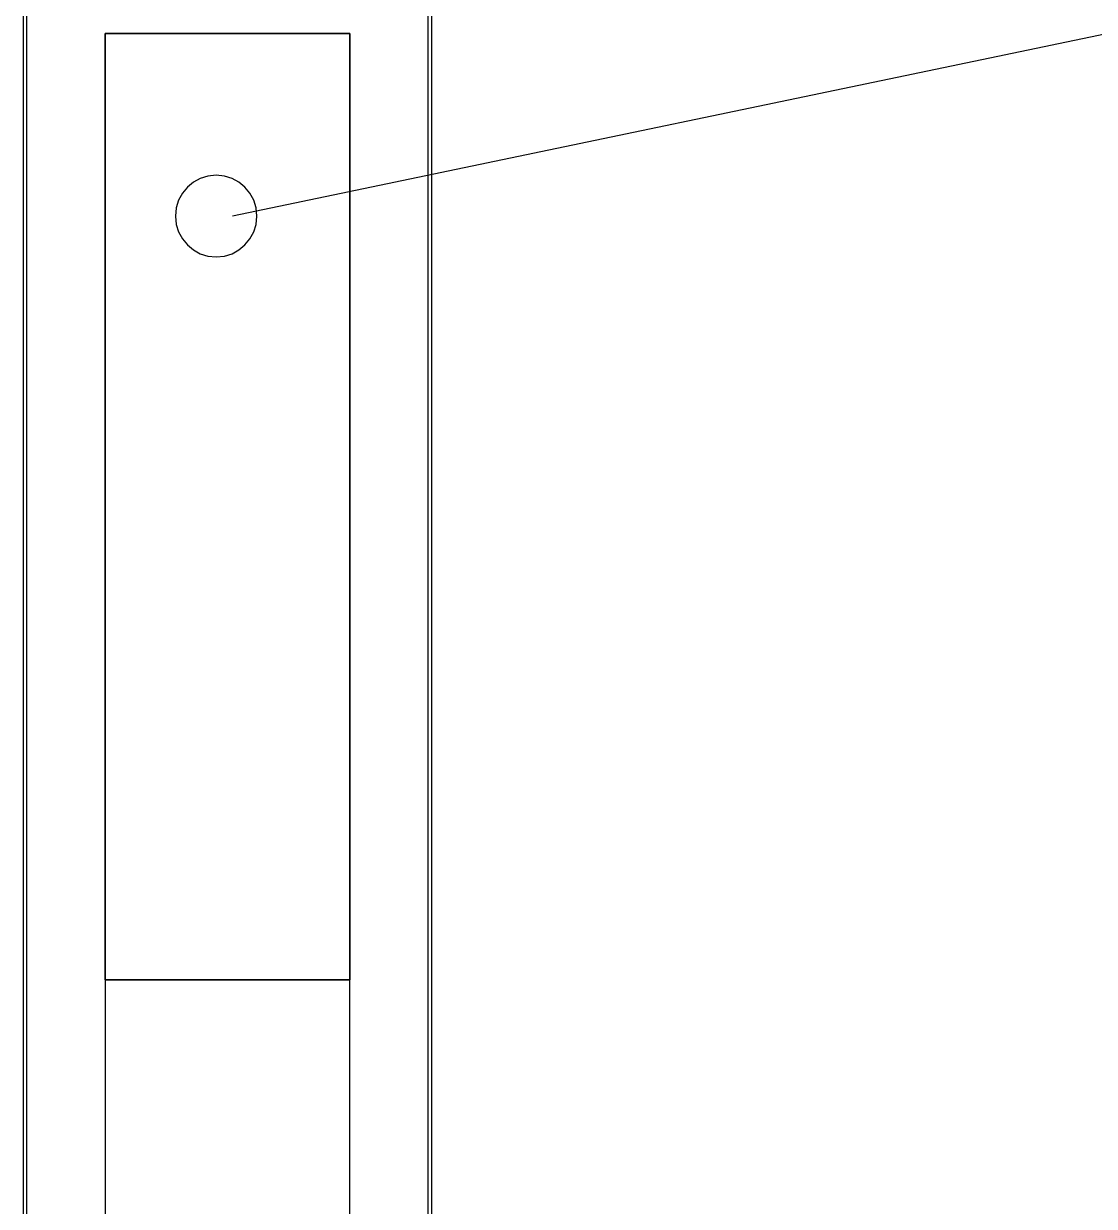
# Model space of a CAD drawing. Header units: metres. Extents: x 0 to 3575, y 0 to 842.
# Drawn here: x 2420.7 to 2495.1, y 631.4 to 713.6 of the extents above; entities that cross this region are included whole.
import ezdxf

# ---------------------------------------------------------------- set-up
doc = ezdxf.new("R2010")
doc.units = ezdxf.units.M
doc.layers.add('SCHEMATICS', color=7, linetype='Continuous')

msp = doc.modelspace()

# ---------------------------------------------------------------- linework, layer by layer
at = {"layer": 'SCHEMATICS', "color": 7}
for p, q in [((2420.9, 515.67), (2420.9, 737.973)), ((2448.792, 515.67), (2448.792, 737.973)), ((2420.672, 516.469), (2420.672, 737.031)), ((2420.672, 516.469), (2420.672, 737.031)), ((2449.018, 737.031), (2449.018, 516.469)), ((2449.018, 737.031), (2449.018, 516.469)), ((2518.355, 717.559), (2435.181, 700.222)), ((2426.342, 647.157), (2426.342, 712.921)), ((2426.342, 712.921), (2443.349, 712.921)), ((2443.349, 712.921), (2443.349, 647.157))]:
    msp.add_line(p, q, dxfattribs=at)
for points in [[(2426.342, 647.157), (2443.349, 647.157), (2443.349, 712.921), (2426.342, 712.921), (2426.342, 647.157)], [(2434.051, 703.057), (2433.48, 702.999), (2432.949, 702.834), (2432.467, 702.573), (2432.048, 702.226), (2431.702, 701.807), (2431.441, 701.325), (2431.276, 700.792), (2431.218, 700.221)], [(2436.885, 700.221), (2436.828, 700.792), (2436.663, 701.325), (2436.401, 701.807), (2436.055, 702.226), (2435.636, 702.573), (2435.155, 702.834), (2434.622, 702.999), (2434.051, 703.057)], [(2431.218, 700.221), (2431.276, 699.65), (2431.441, 699.118), (2431.702, 698.637), (2432.048, 698.217), (2432.467, 697.871), (2432.949, 697.61), (2433.48, 697.445), (2434.051, 697.387)], [(2434.051, 697.387), (2434.622, 697.445), (2435.155, 697.61), (2435.636, 697.871), (2436.055, 698.217), (2436.401, 698.637), (2436.663, 699.118), (2436.828, 699.65), (2436.885, 700.221)], [(2426.342, 540.575), (2443.349, 540.575), (2443.349, 647.157), (2426.342, 647.157), (2426.342, 540.575)]]:
    msp.add_lwpolyline(points, dxfattribs=at)

doc.saveas('drawing.dxf')
